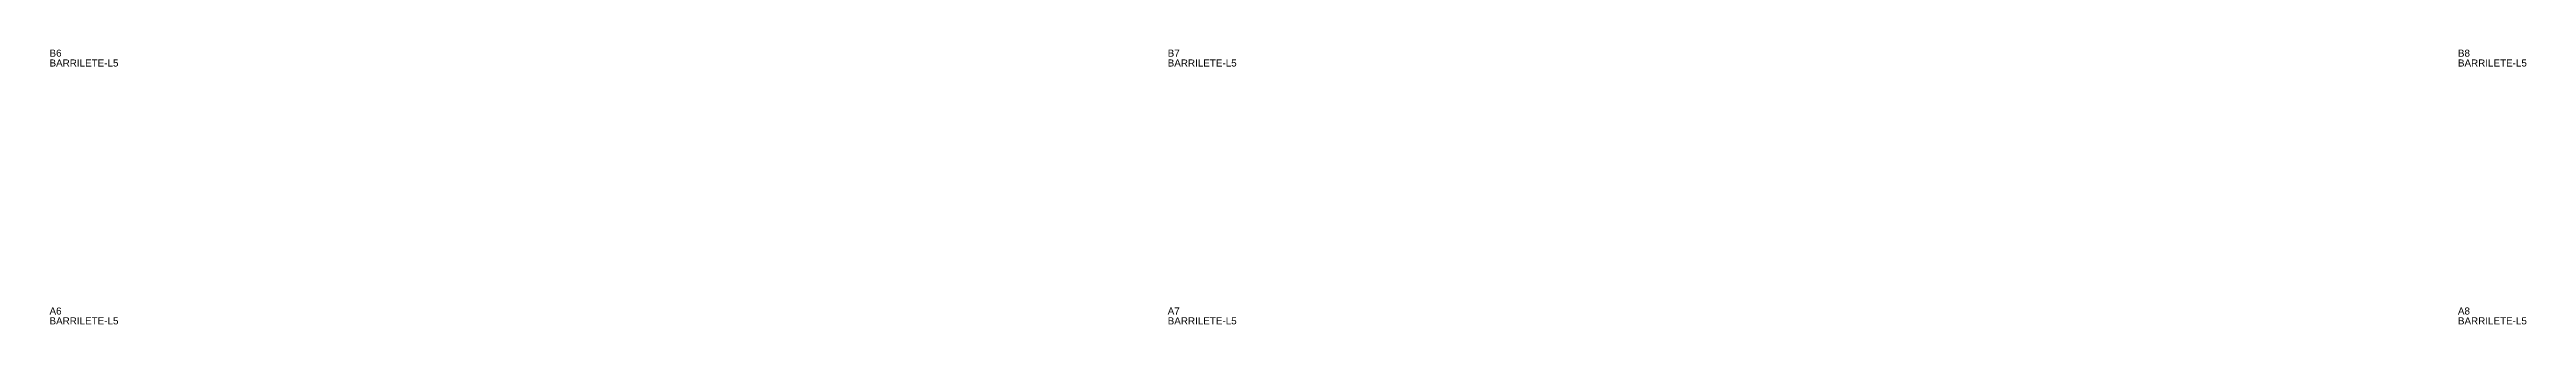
# Model space of a CAD drawing. Header units: metres. Extents: x 222 to 4175, y -138 to 202.
# Drawn here: x 2418 to 4175, y -41 to 155 of the extents above; entities that cross this region are included whole.
import ezdxf

# ---------------------------------------------------------------- set-up
doc = ezdxf.new("R2010")
doc.units = ezdxf.units.M
doc.layers.add('3', color=3, linetype='CONTINUOUS')
doc.layers.add('AUX00', color=7, linetype='CONTINUOUS')
doc.styles.add('STR_STANDARD', font='arial.ttf')

msp = doc.modelspace()

# ---------------------------------------------------------------- texts
at = {"layer": '3', "style": 'STR_STANDARD'}
for s, p in [('B6', (2418.2, 149.5)), ('B6', (2418.2, 149.5)), ('B7', (3211.2, 149.5)), ('B7', (3211.2, 149.5)), ('B8', (4126.2, 149.5)), ('B8', (4126.2, 149.5)), ('A6', (2418.2, -33.5)), ('A6', (2418.2, -33.5)), ('A7', (3211.2, -33.5)), ('A7', (3211.2, -33.5)), ('A8', (4126.2, -33.5)), ('A8', (4126.2, -33.5))]:
    msp.add_text(s, height=5, dxfattribs=at).set_placement(p)
at = {"layer": 'AUX00', "style": 'STR_STANDARD'}
for p in [(2418.2, 142.5), (2418.2, 142.5), (3211.2, 142.5), (3211.2, 142.5), (4126.2, 142.5), (4126.2, 142.5), (2418.2, -40.5), (2418.2, -40.5), (3211.2, -40.5), (3211.2, -40.5), (4126.2, -40.5), (4126.2, -40.5)]:
    msp.add_text('BARRILETE-L5', height=5, dxfattribs=at).set_placement(p)

doc.saveas('drawing.dxf')
